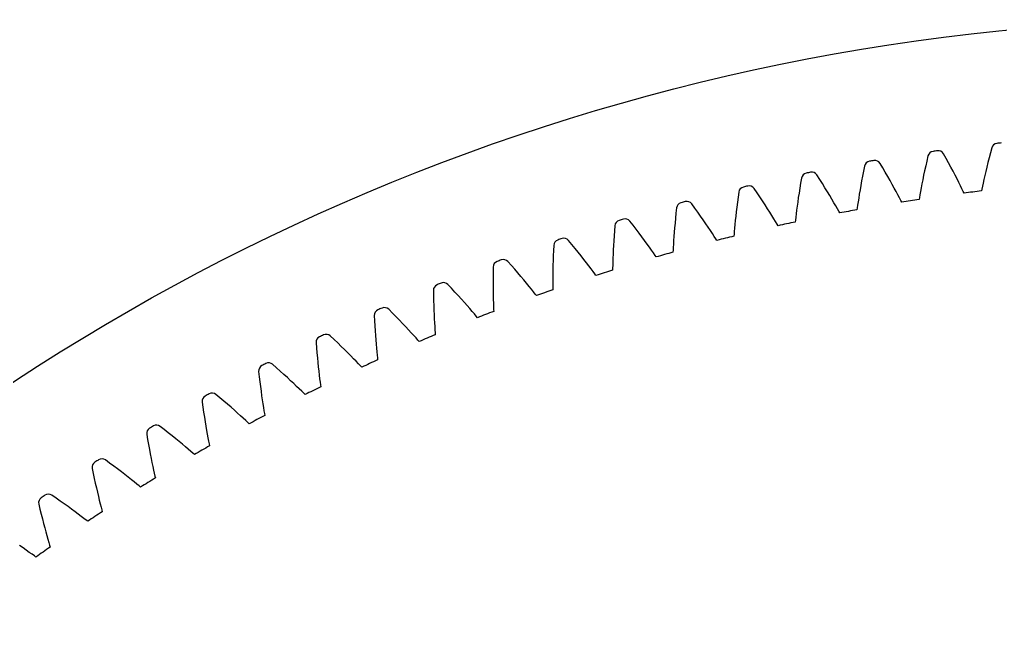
# Model space of a CAD drawing. Header units: millimetres. Extents: x -109 to 109, y -109 to 109.
# Drawn here: x -59.51 to -11.05, y 78.12 to 108.76 of the extents above; entities that cross this region are included whole.
import ezdxf

# ---------------------------------------------------------------- set-up
doc = ezdxf.new("R2010")
doc.units = ezdxf.units.MM

msp = doc.modelspace()

# ---------------------------------------------------------------- linework, layer by layer
at = {"layer": 'fixed_ring'}
for p, q in [((-11.475171, 102.420532), (-11.541256, 102.171362)), ((-14.623775, 102.018577), (-14.682155, 101.76749)), ((-13.728322, 101.900544), (-13.853187, 102.12607)), ((-13.608366, 101.681448), (-13.728322, 101.900544)), ((-11.604149, 101.929624), (-11.663273, 101.695946)), ((-11.541256, 102.171362), (-11.604149, 101.929624)), ((-17.758508, 101.519852), (-17.809128, 101.267086)), ((-16.859844, 101.42945), (-16.991595, 101.651024)), ((-16.733198, 101.214153), (-16.859844, 101.42945)), ((-14.737574, 101.523931), (-14.789474, 101.288542)), ((-14.682155, 101.76749), (-14.737574, 101.523931)), ((-13.49403, 101.469249), (-13.608366, 101.681448)), ((-13.385492, 101.2646), (-13.49403, 101.469249)), ((-11.718616, 101.471004), (-11.77014, 101.255639)), ((-11.663273, 101.695946), (-11.718616, 101.471004)), ((-20.876395, 100.924829), (-20.919207, 100.670624)), ((-19.975374, 100.862144), (-20.113885, 101.079555)), ((-19.842158, 100.650849), (-19.975374, 100.862144)), ((-17.857019, 101.021935), (-17.901647, 100.78506)), ((-17.809128, 101.267086), (-17.857019, 101.021935)), ((-16.612381, 101.005575), (-16.733198, 101.214153)), ((-16.497593, 100.804365), (-16.612381, 101.005575)), ((-14.882731, 100.845153), (-14.924036, 100.639069)), ((-14.837864, 101.062003), (-14.882731, 100.845153)), ((-14.789474, 101.288542), (-14.837864, 101.062003)), ((-13.282994, 101.068307), (-13.385492, 101.2646)), ((-13.186868, 100.881394), (-13.282994, 101.068307)), ((-13.097593, 100.705222), (-13.186868, 100.881394)), ((-11.86138, 100.858298), (-11.900728, 100.679801)), ((-11.817772, 101.050925), (-11.86138, 100.858298)), ((-11.77014, 101.255639), (-11.817772, 101.050925)), ((-23.071956, 100.199165), (-23.217096, 100.412207)), ((-20.959527, 100.424115), (-20.996838, 100.185978)), ((-20.919207, 100.670624), (-20.959527, 100.424115)), ((-19.714975, 100.446091), (-19.842158, 100.650849)), ((-19.594045, 100.248511), (-19.714975, 100.446091)), ((-17.981205, 100.33901), (-18.016144, 100.131752)), ((-17.943037, 100.557138), (-17.981205, 100.33901)), ((-17.901647, 100.78506), (-17.943037, 100.557138)), ((-16.389099, 100.611322), (-16.497593, 100.804365)), ((-16.287262, 100.427458), (-16.389099, 100.611322)), ((-16.192604, 100.254118), (-16.287262, 100.427458)), ((-14.961692, 100.445191), (-14.995524, 100.265567)), ((-14.924036, 100.639069), (-14.961692, 100.445191)), ((-13.015895, 100.541714), (-13.097593, 100.705222)), ((-12.94299, 100.393861), (-13.015895, 100.541714)), ((-12.881287, 100.267233), (-12.94299, 100.393861)), ((-11.964321, 100.380778), (-11.983752, 100.286538)), ((-11.935368, 100.518632), (-11.964321, 100.380778)), ((-11.900728, 100.679801), (-11.935368, 100.518632)), ((-24.009443, 99.97867), (-24.042152, 99.731036)), ((-23.97448, 100.234072), (-24.009443, 99.97867)), ((-22.932296, 99.992072), (-23.071956, 100.199165)), ((-22.798868, 99.791327), (-22.932296, 99.992072)), ((-21.03119, 99.956889), (-21.062622, 99.737689)), ((-20.996838, 100.185978), (-21.03119, 99.956889)), ((-19.479657, 100.0589), (-19.594045, 100.248511)), ((-19.372207, 99.87826), (-19.479657, 100.0589)), ((-19.272256, 99.707918), (-19.372207, 99.87826)), ((-18.047811, 99.936806), (-18.076096, 99.756225)), ((-18.016144, 100.131752), (-18.047811, 99.936806)), ((-16.10591, 100.093204), (-16.192604, 100.254118)), ((-16.028486, 99.947666), (-16.10591, 100.093204)), ((-15.962913, 99.822998), (-16.028486, 99.947666)), ((-15.049879, 99.964727), (-15.066398, 99.869934)), ((-15.025185, 100.103407), (-15.049879, 99.964727)), ((-14.995524, 100.265567), (-15.025185, 100.103407)), ((-12.839456, 100.180579), (-12.881287, 100.267233)), ((-27.049823, 99.448238), (-27.076905, 99.191879)), ((-26.146652, 99.44114), (-26.298285, 99.649612)), ((-26.000681, 99.238446), (-26.146652, 99.44114)), ((-24.072113, 99.491863), (-24.099393, 99.261825)), ((-24.042152, 99.731036), (-24.072113, 99.491863)), ((-22.67191, 99.597566), (-22.798868, 99.791327)), ((-22.551738, 99.411567), (-22.67191, 99.597566)), ((-22.438776, 99.234321), (-22.551738, 99.411567)), ((-21.091162, 99.529453), (-21.116811, 99.333625)), ((-21.062622, 99.737689), (-21.091162, 99.529453)), ((-19.180648, 99.549749), (-19.272256, 99.707918)), ((-19.098778, 99.406665), (-19.180648, 99.549749)), ((-19.029397, 99.284075), (-19.098778, 99.406665)), ((-18.121161, 99.453854), (-18.134753, 99.358597)), ((-18.100749, 99.593229), (-18.121161, 99.453854)), ((-18.076096, 99.756225), (-18.100749, 99.593229)), ((-15.918434, 99.737673), (-15.962913, 99.822998)), ((-27.101973, 98.943356), (-27.124553, 98.703374)), ((-27.076905, 99.191879), (-27.101973, 98.943356)), ((-25.861134, 99.041906), (-26.000681, 99.238446)), ((-25.72827, 98.852146), (-25.861134, 99.041906)), ((-24.124061, 99.04176), (-24.146174, 98.832745)), ((-24.099393, 99.261825), (-24.124061, 99.04176)), ((-22.333626, 99.067138), (-22.438776, 99.234321)), ((-22.237191, 98.911865), (-22.333626, 99.067138)), ((-22.150954, 98.77137), (-22.237191, 98.911865)), ((-21.159144, 98.98858), (-21.175253, 98.848643)), ((-21.139522, 99.152258), (-21.159144, 98.98858)), ((-21.116811, 99.333625), (-21.139522, 99.152258)), ((-18.982311, 99.200161), (-19.029397, 99.284075)), ((-30.099508, 98.56807), (-30.118683, 98.311)), ((-29.196547, 98.588789), (-29.354528, 98.792493)), ((-29.044403, 98.390687), (-29.196547, 98.588789)), ((-28.89887, 98.198537), (-29.044403, 98.390687)), ((-27.144737, 98.472605), (-27.162616, 98.251885)), ((-27.124553, 98.703374), (-27.144737, 98.472605)), ((-25.602427, 98.669936), (-25.72827, 98.852146)), ((-25.48406, 98.496253), (-25.602427, 98.669936)), ((-25.373812, 98.332387), (-25.48406, 98.496253)), ((-24.182895, 98.45424), (-24.197467, 98.290034)), ((-24.165781, 98.636219), (-24.182895, 98.45424)), ((-24.146174, 98.832745), (-24.165781, 98.636219)), ((-22.077831, 98.650975), (-22.150954, 98.77137)), ((-22.028183, 98.56855), (-22.077831, 98.650975)), ((-21.175253, 98.848643), (-21.185906, 98.753012)), ((-30.136085, 98.061822), (-30.151265, 97.821258)), ((-30.118683, 98.311), (-30.136085, 98.061822)), ((-28.760226, 98.012959), (-28.89887, 98.198537)), ((-28.628831, 97.834711), (-28.760226, 98.012959)), ((-27.178283, 98.042287), (-27.191827, 97.845251)), ((-27.162616, 98.251885), (-27.178283, 98.042287)), ((-25.272641, 98.180158), (-25.373812, 98.332387)), ((-25.182118, 98.042385), (-25.272641, 98.180158)), ((-25.105322, 97.924299), (-25.182118, 98.042385)), ((-25.05316, 97.843442), (-25.105322, 97.924299)), ((-24.20926, 98.149668), (-24.216963, 98.053754)), ((-24.197467, 98.290034), (-24.20926, 98.149668)), ((-33.120642, 97.594405), (-33.131891, 97.336866)), ((-32.218747, 97.642921), (-32.382926, 97.841663)), ((-32.060575, 97.449598), (-32.218747, 97.642921)), ((-31.909194, 97.262021), (-32.060575, 97.449598)), ((-30.164332, 97.589977), (-30.175406, 97.368812)), ((-30.151265, 97.821258), (-30.164332, 97.589977)), ((-28.505172, 97.664755), (-28.628831, 97.834711)), ((-28.38993, 97.504362), (-28.505172, 97.664755)), ((-28.284118, 97.35532), (-28.38993, 97.504362)), ((-27.212838, 97.498255), (-27.220303, 97.357592)), ((-27.20333, 97.662831), (-27.212838, 97.498255)), ((-27.191827, 97.845251), (-27.20333, 97.662831)), ((-33.141612, 97.087271), (-33.149376, 96.846354)), ((-33.131891, 97.336866), (-33.141612, 97.087271)), ((-31.7649, 97.0808), (-31.909194, 97.262021)), ((-31.628078, 96.906683), (-31.7649, 97.0808)), ((-30.192081, 96.961471), (-30.19796, 96.778783)), ((-30.18461, 97.158831), (-30.192081, 96.961471)), ((-30.175406, 97.368812), (-30.18461, 97.158831)), ((-28.189396, 97.2204), (-28.284118, 97.35532)), ((-28.109, 97.104736), (-28.189396, 97.2204)), ((-28.054372, 97.025523), (-28.109, 97.104736)), ((-27.220303, 97.357592), (-27.225048, 97.261487)), ((-36.110359, 96.528166), (-36.113672, 96.270403)), ((-35.210386, 96.604433), (-35.380607, 96.798024)), ((-35.046335, 96.416072), (-35.210386, 96.604433)), ((-33.155315, 96.61478), (-33.159572, 96.393378)), ((-33.149376, 96.846354), (-33.155315, 96.61478)), ((-31.499244, 96.740616), (-31.628078, 96.906683)), ((-31.379117, 96.583848), (-31.499244, 96.740616)), ((-31.268766, 96.438135), (-31.379117, 96.583848)), ((-30.205526, 96.473166), (-30.207309, 96.37696)), ((-30.202396, 96.613993), (-30.205526, 96.473166)), ((-30.19796, 96.778783), (-30.202396, 96.613993)), ((-36.115702, 96.020626), (-36.116043, 95.779584)), ((-36.113672, 96.270403), (-36.115702, 96.020626)), ((-34.88925, 96.233246), (-35.046335, 96.416072)), ((-34.739444, 96.056555), (-34.88925, 96.233246)), ((-34.597325, 95.886734), (-34.739444, 96.056555)), ((-33.163696, 95.985718), (-33.163946, 95.802935)), ((-33.162306, 96.183214), (-33.163696, 95.985718)), ((-33.159572, 96.393378), (-33.162306, 96.183214)), ((-31.169934, 96.306197), (-31.268766, 96.438135)), ((-31.086014, 96.193063), (-31.169934, 96.306197)), ((-31.028973, 96.11557), (-31.086014, 96.193063)), ((-38.168626, 95.474309), (-38.344728, 95.662567)), ((-36.116043, 95.779584), (-36.114848, 95.547938)), ((-36.114848, 95.547938), (-36.112285, 95.32651)), ((-34.463438, 95.724713), (-34.597325, 95.886734)), ((-34.33854, 95.571718), (-34.463438, 95.724713)), ((-34.223754, 95.429473), (-34.33854, 95.571718)), ((-33.163946, 95.802935), (-33.163305, 95.638086)), ((-33.163305, 95.638086), (-33.162097, 95.49723)), ((-33.162097, 95.49723), (-33.160916, 95.401015)), ((-39.065823, 95.370364), (-39.061196, 95.112621)), ((-39.061196, 95.112621), (-39.055533, 94.862901)), ((-37.998852, 95.29109), (-38.168626, 95.474309)), ((-37.836211, 95.113188), (-37.998852, 95.29109)), ((-37.681035, 94.941194), (-37.836211, 95.113188)), ((-36.112285, 95.32651), (-36.108546, 95.116361)), ((-36.108546, 95.116361), (-36.103853, 94.918916)), ((-34.120906, 95.300641), (-34.223754, 95.429473)), ((-34.033542, 95.190145), (-34.120906, 95.300641)), ((-33.974142, 95.114445), (-34.033542, 95.190145)), ((-39.055533, 94.862901), (-39.048452, 94.621962)), ((-39.048452, 94.621962), (-39.040124, 94.390462)), ((-37.533754, 94.77583), (-37.681035, 94.941194)), ((-37.39494, 94.618009), (-37.533754, 94.77583)), ((-37.265391, 94.468933), (-37.39494, 94.618009)), ((-36.103853, 94.918916), (-36.098474, 94.736212)), ((-36.098474, 94.736212), (-36.092757, 94.571461)), ((-36.092757, 94.571461), (-36.087211, 94.430709)), ((-41.984231, 94.122098), (-41.971669, 93.864619)), ((-41.09066, 94.253623), (-41.272476, 94.436368)), ((-40.915325, 94.075718), (-41.09066, 94.253623)), ((-40.747282, 93.902909), (-40.915325, 94.075718)), ((-39.040124, 94.390462), (-39.030743, 94.169218)), ((-39.030743, 94.169218), (-39.020534, 93.959284)), ((-37.146279, 94.33029), (-37.265391, 94.468933)), ((-37.039512, 94.204686), (-37.146279, 94.33029)), ((-36.948786, 94.096933), (-37.039512, 94.204686)), ((-36.887083, 94.023099), (-36.948786, 94.096933)), ((-36.087211, 94.430709), (-36.083069, 94.334576)), ((-41.971669, 93.864619), (-41.958319, 93.615191)), ((-41.958319, 93.615191), (-41.943821, 93.374586)), ((-40.586883, 93.735775), (-40.747282, 93.902909)), ((-40.434579, 93.575025), (-40.586883, 93.735775)), ((-40.290972, 93.421554), (-40.434579, 93.575025)), ((-39.020534, 93.959284), (-39.009763, 93.762077)), ((-39.009763, 93.762077), (-38.998761, 93.579626)), ((-38.998761, 93.579626), (-38.987973, 93.415129)), ((-43.973717, 92.943531), (-44.161075, 93.120591)), ((-41.943821, 93.374586), (-41.928368, 93.143452)), ((-41.928368, 93.143452), (-41.912178, 92.922602)), ((-40.156893, 93.276539), (-40.290972, 93.421554)), ((-40.033568, 93.14163), (-40.156893, 93.276539)), ((-39.922983, 93.019373), (-40.033568, 93.14163)), ((-38.987973, 93.415129), (-38.978095, 93.274614)), ((-38.978095, 93.274614), (-38.970994, 93.178654)), ((-44.862814, 92.784551), (-44.842329, 92.527581)), ((-43.792987, 92.77111), (-43.973717, 92.943531)), ((-43.619702, 92.603558), (-43.792987, 92.77111)), ((-43.454232, 92.441443), (-43.619702, 92.603558)), ((-41.912178, 92.922602), (-41.895509, 92.713081)), ((-41.895509, 92.713081), (-41.87867, 92.5163)), ((-39.828983, 92.914464), (-39.922983, 93.019373)), ((-39.765035, 92.842566), (-39.828983, 92.914464)), ((-44.842329, 92.527581), (-44.821304, 92.278683)), ((-44.821304, 92.278683), (-44.799404, 92.038637)), ((-43.29705, 92.285459), (-43.454232, 92.441443)), ((-43.148785, 92.136483), (-43.29705, 92.285459)), ((-43.010304, 91.995666), (-43.148785, 92.136483)), ((-41.87867, 92.5163), (-41.862055, 92.334274)), ((-41.862055, 92.334274), (-41.846206, 92.170187)), ((-41.846206, 92.170187), (-41.832006, 92.030043)), ((-46.815063, 91.545276), (-47.007784, 91.716482)), ((-44.799404, 92.038637), (-44.77684, 91.808089)), ((-44.77684, 91.808089), (-44.753857, 91.587842)), ((-42.882883, 91.864618), (-43.010304, 91.995666)), ((-42.768586, 91.745825), (-42.882883, 91.864618)), ((-42.671399, 91.643861), (-42.768586, 91.745825)), ((-42.605268, 91.573966), (-42.671399, 91.643861)), ((-41.832006, 92.030043), (-41.821953, 91.934348)), ((-47.698842, 91.358992), (-47.670454, 91.102775)), ((-46.629108, 91.378503), (-46.815063, 91.545276)), ((-46.450746, 91.216367), (-46.629108, 91.378503)), ((-46.280362, 91.059424), (-46.450746, 91.216367)), ((-44.753857, 91.587842), (-44.730744, 91.378935)), ((-44.730744, 91.378935), (-44.707853, 91.182765)), ((-44.707853, 91.182765), (-44.68564, 91.001337)), ((-47.670454, 91.102775), (-47.641774, 90.854642)), ((-47.641774, 90.854642), (-47.612491, 90.615385)), ((-46.118451, 90.908355), (-46.280362, 91.059424)), ((-45.965669, 90.764015), (-46.118451, 90.908355)), ((-45.822917, 90.627529), (-45.965669, 90.764015)), ((-44.68564, 91.001337), (-44.664745, 90.837816)), ((-44.664745, 90.837816), (-44.646236, 90.698176)), ((-44.646236, 90.698176), (-44.633241, 90.602835)), ((-49.612002, 90.060186), (-49.809904, 90.225376)), ((-47.612491, 90.615385), (-47.582839, 90.385641)), ((-47.582839, 90.385641), (-47.553084, 90.166206)), ((-47.553084, 90.166206), (-47.523548, 89.95811)), ((-45.691521, 90.500468), (-45.822917, 90.627529)), ((-45.57362, 90.38525), (-45.691521, 90.500468)), ((-45.473339, 90.286328), (-45.57362, 90.38525)), ((-45.405086, 90.218502), (-45.473339, 90.286328)), ((-50.489625, 89.846773), (-50.45336, 89.591552)), ((-49.420999, 89.899218), (-49.612002, 90.060186)), ((-49.237729, 89.742651), (-49.420999, 89.899218)), ((-49.062592, 89.59103), (-49.237729, 89.742651)), ((-47.523548, 89.95811), (-47.494627, 89.762738)), ((-47.494627, 89.762738), (-47.466838, 89.58208)), ((-50.45336, 89.591552), (-50.417052, 89.34442)), ((-50.417052, 89.34442), (-50.380416, 89.106179)), ((-48.896107, 89.445019), (-49.062592, 89.59103)), ((-48.738951, 89.305452), (-48.896107, 89.445019)), ((-48.592064, 89.173427), (-48.738951, 89.305452)), ((-47.466838, 89.58208), (-47.440918, 89.41928)), ((-47.440918, 89.41928), (-47.418117, 89.280276)), ((-47.418117, 89.280276), (-47.402192, 89.185381)), ((-50.380416, 89.106179), (-50.343702, 88.877457)), ((-50.343702, 88.877457), (-50.307204, 88.659042)), ((-48.456817, 89.050472), (-48.592064, 89.173427)), ((-48.335424, 88.93894), (-48.456817, 89.050472)), ((-48.232144, 88.843153), (-48.335424, 88.93894)), ((-48.161836, 88.777461), (-48.232144, 88.843153)), ((-53.232516, 88.24933), (-53.188408, 87.995346)), ((-52.36188, 88.489667), (-52.564775, 88.648685)), ((-52.166012, 88.334658), (-52.36188, 88.489667)), ((-51.978006, 88.183809), (-52.166012, 88.334658)), ((-50.307204, 88.659042), (-50.271274, 88.451954)), ((-50.271274, 88.451954), (-50.23635, 88.257565)), ((-50.23635, 88.257565), (-50.20301, 88.077849)), ((-53.188408, 87.995346), (-53.144507, 87.74945)), ((-53.144507, 87.74945), (-53.100551, 87.512449)), ((-51.798284, 88.037653), (-51.978006, 88.183809)), ((-51.627381, 87.896838), (-51.798284, 88.037653)), ((-51.466002, 87.762177), (-51.627381, 87.896838)), ((-51.315118, 87.634738), (-51.466002, 87.762177)), ((-50.20301, 88.077849), (-50.172089, 87.915924)), ((-50.172089, 87.915924), (-50.145019, 87.777689)), ((-50.145019, 87.777689), (-50.126179, 87.683329)), ((-53.100551, 87.512449), (-53.056812, 87.284966)), ((-53.056812, 87.284966), (-53.013605, 87.06778)), ((-51.17615, 87.516007), (-51.315118, 87.634738)), ((-51.051379, 87.408266), (-51.17615, 87.516007)), ((-50.945199, 87.315705), (-51.051379, 87.408266)), ((-50.872901, 87.252209), (-50.945199, 87.315705)), ((-55.062091, 86.835211), (-55.269786, 86.987905)), ((-54.861541, 86.686307), (-55.062091, 86.835211)), ((-53.013605, 87.06778), (-52.971315, 86.861896)), ((-52.971315, 86.861896), (-52.930421, 86.668675)), ((-55.924912, 86.568176), (-55.873003, 86.315672)), ((-55.873003, 86.315672), (-55.821551, 86.071244)), ((-54.66898, 86.54132), (-54.861541, 86.686307)), ((-54.484842, 86.400768), (-54.66898, 86.54132)), ((-54.309683, 86.265282), (-54.484842, 86.400768)), ((-52.930421, 86.668675), (-52.891563, 86.490071)), ((-52.891563, 86.490071), (-52.85567, 86.329175)), ((-52.85567, 86.329175), (-52.824355, 86.191839)), ((-55.821551, 86.071244), (-55.770318, 85.835709)), ((-55.770318, 85.835709), (-55.719593, 85.609681)), ((-54.144234, 86.135655), (-54.309683, 86.265282)), ((-53.989498, 86.012923), (-54.144234, 86.135655)), ((-53.846938, 85.898527), (-53.989498, 86.012923)), ((-53.718909, 85.79468), (-53.846938, 85.898527)), ((-53.609929, 85.705432), (-53.718909, 85.79468)), ((-52.824355, 86.191839), (-52.802619, 86.098104)), ((-55.719593, 85.609681), (-55.669719, 85.393928)), ((-55.669719, 85.393928), (-55.621109, 85.189444)), ((-53.53571, 85.644193), (-53.609929, 85.705432)), ((-57.710071, 85.098387), (-57.922371, 85.244612)), ((-57.505031, 84.955729), (-57.710071, 85.098387)), ((-57.308096, 84.81674), (-57.505031, 84.955729)), ((-57.119717, 84.681925), (-57.308096, 84.81674)), ((-55.621109, 85.189444), (-55.574284, 84.997574)), ((-55.574284, 84.997574), (-55.529944, 84.820251)), ((-55.529944, 84.820251), (-55.489113, 84.660538)), ((-58.56426, 84.804908), (-58.5046, 84.554122)), ((-58.5046, 84.554122), (-58.445645, 84.311394)), ((-56.940469, 84.551898), (-57.119717, 84.681925)), ((-56.771107, 84.427428), (-56.940469, 84.551898)), ((-56.612664, 84.309519), (-56.771107, 84.427428)), ((-55.489113, 84.660538), (-55.453584, 84.524231)), ((-55.453584, 84.524231), (-55.428972, 84.431209)), ((-58.445645, 84.311394), (-58.387183, 84.077549)), ((-58.387183, 84.077549), (-58.329522, 83.85319)), ((-58.329522, 83.85319), (-58.273027, 83.639075)), ((-56.46665, 84.199568), (-56.612664, 84.309519)), ((-56.335484, 84.099712), (-56.46665, 84.199568)), ((-56.223807, 84.013863), (-56.335484, 84.099712)), ((-56.147737, 83.954938), (-56.223807, 84.013863)), ((-58.273027, 83.639075), (-58.218142, 83.436185)), ((-58.218142, 83.436185), (-58.165432, 83.245848)), ((-58.165432, 83.245848), (-58.115652, 83.069975)), ((-58.115652, 83.069975), (-58.069922, 82.911594)), ((-58.069922, 82.911594), (-58.030212, 82.776446)), ((-59.344129, 82.639116), (-59.517244, 82.758312)), ((-59.182131, 82.526142), (-59.344129, 82.639116)), ((-59.0328, 82.42074), (-59.182131, 82.526142)), ((-58.89862, 82.324971), (-59.0328, 82.42074)), ((-58.030212, 82.776446), (-58.002747, 82.684227)), ((-58.784353, 82.242601), (-58.89862, 82.324971)), ((-58.706504, 82.186047), (-58.784353, 82.242601))]:
    msp.add_line(p, q, dxfattribs=at)
for centre, radius, start, end in [((0, 0), 103.25, 97.87985, 98.002503), ((-14.114053, 101.977919), 0.3, 29.592984, 97.87985), ((-11.186048, 102.340485), 0.3, 96.237797, 164.524663), ((0, 0), 103.25, 96.115144, 96.237797), ((0, 0), 103.25, 99.644556, 99.767209), ((-17.247775, 101.49491), 0.3, 31.35769, 99.644556), ((-14.332324, 101.947472), 0.3, 98.002503, 166.289369), ((-17.465005, 101.457755), 0.3, 99.767209, 168.054075), ((-20.581119, 100.8718), 0.3, 101.531914, 169.818781), ((0, 0), 103.25, 101.409262, 101.531914), ((-20.365137, 100.915627), 0.3, 33.122396, 101.409262), ((-23.677711, 100.190162), 0.3, 103.29662, 171.583486), ((0, 0), 103.25, 103.173968, 103.29662), ((-23.463181, 100.240619), 0.3, 34.887102, 103.173968), ((0, 0), 101, 98.578961, 99.068098), ((0, 0), 101, 96.814255, 97.303392), ((-26.751843, 99.413487), 0.3, 105.061326, 173.348192), ((0, 0), 103.25, 104.938674, 105.061326), ((-26.538968, 99.470527), 0.3, 36.651808, 104.938674), ((0, 0), 101, 100.343667, 100.832804), ((0, 0), 103.25, 106.70338, 106.826032), ((-29.589582, 98.606081), 0.3, 38.416514, 106.70338), ((-29.800599, 98.542513), 0.3, 106.826032, 175.112898), ((0, 0), 101, 102.108373, 102.59751), ((0, 0), 103.25, 108.468086, 108.590738), ((-32.612128, 97.648101), 0.3, 40.181219, 108.468086), ((0, 0), 101, 103.873079, 104.362216), ((-32.821088, 97.578065), 0.3, 108.590738, 176.877604), ((0, 0), 101, 105.637784, 106.126921), ((-35.810443, 96.521058), 0.3, 110.355444, 178.64231), ((0, 0), 103.25, 110.232791, 110.355444), ((-35.60374, 96.597496), 0.3, 41.945925, 110.232791), ((0, 0), 101, 107.40249, 107.891627), ((-38.765831, 95.372495), 0.3, 112.12015, 180.407016), ((0, 0), 103.25, 111.997497, 112.12015), ((-38.561579, 95.455262), 0.3, 43.710631, 111.997497), ((0, 0), 101, 109.167196, 109.656333), ((-41.482841, 94.222484), 0.3, 45.475337, 113.762203), ((-41.684446, 94.133466), 0.3, 113.884856, 182.171722), ((0, 0), 103.25, 113.762203, 113.884856), ((0, 0), 101, 110.931902, 111.421039), ((-44.563522, 92.805145), 0.3, 115.649561, 183.936428), ((0, 0), 103.25, 115.526909, 115.649561), ((-44.364753, 92.900329), 0.3, 47.240043, 115.526909), ((0, 0), 101, 112.696608, 113.185745), ((-47.400326, 91.388793), 0.3, 117.414267, 185.701133), ((0, 0), 103.25, 117.291615, 117.414267), ((-47.204583, 91.490053), 0.3, 49.004749, 117.291615), ((0, 0), 101, 114.461314, 114.950451), ((-50.192168, 89.885754), 0.3, 119.178973, 187.465839), ((0, 0), 103.25, 119.056321, 119.178973), ((-49.999636, 89.992993), 0.3, 50.769455, 119.056321), ((0, 0), 101, 116.22602, 116.715157), ((0, 0), 101, 117.990726, 118.479863), ((-52.747262, 88.41057), 0.3, 52.534161, 120.821027), ((-52.9364, 88.297452), 0.3, 120.943679, 189.230545), ((0, 0), 103.25, 120.821027, 120.943679), ((0, 0), 101, 119.755431, 120.244569), ((-55.630419, 86.625395), 0.3, 122.708385, 190.995251), ((0, 0), 103.25, 122.585733, 122.708385), ((-55.444854, 86.744283), 0.3, 54.298867, 122.585733), ((0, 0), 101, 121.520137, 122.009274), ((-58.271669, 84.871168), 0.3, 124.473091, 192.759957), ((0, 0), 103.25, 124.350439, 124.473091), ((-58.089853, 84.995715), 0.3, 56.063572, 124.350439), ((0, 0), 101, 123.284843, 123.77398), ((0, 0), 101, 125.049549, 125.538686)]:
    msp.add_arc(centre, radius, start, end, dxfattribs=at)
at = {"layer": 'outer'}
msp.add_circle((0, 0), 108.759662, dxfattribs=at)

doc.saveas('drawing.dxf')
